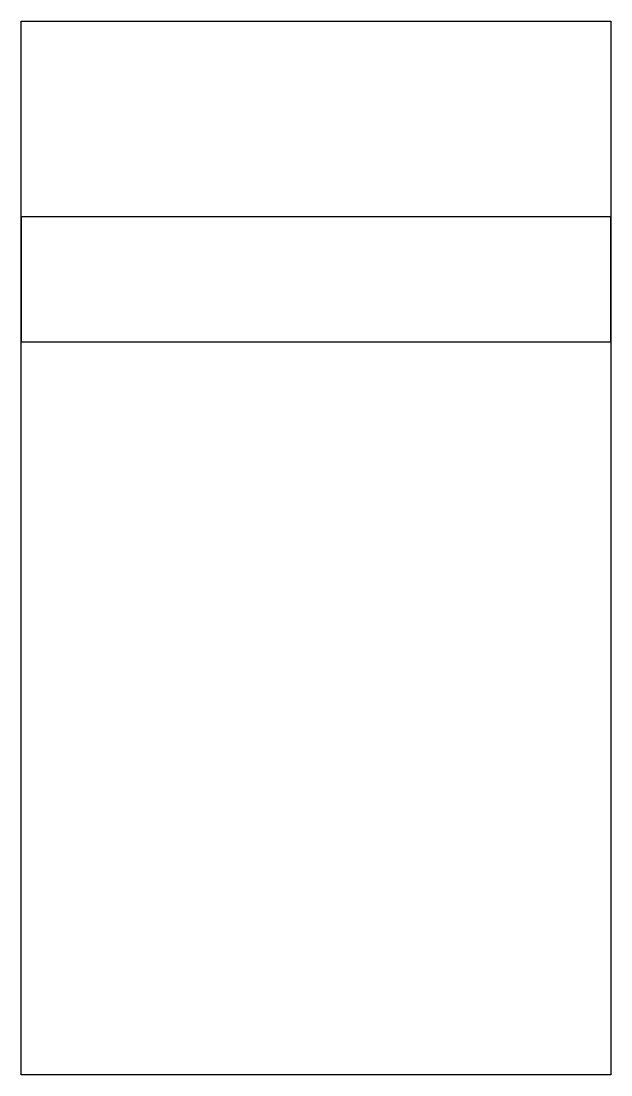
# Model space of a CAD drawing. Header units: millimetres. Extents: x -6.2 to 6.2, y 0 to 22.4.
import ezdxf

# ---------------------------------------------------------------- set-up
doc = ezdxf.new("R2010")
doc.units = ezdxf.units.MM
doc.layers.get('0').update_dxf_attribs({"linetype": 'CONTINUOUS'})

msp = doc.modelspace()

# ---------------------------------------------------------------- linework, layer by layer
for points in [[(6.25, 0), (-6.25, 0), (-6.25, 22.35), (6.25, 22.35)], [(6.25, 18.2), (-6.25, 18.2), (-6.25, 15.55), (6.25, 15.55)]]:
    msp.add_lwpolyline(points, close=True)

doc.saveas('drawing.dxf')
